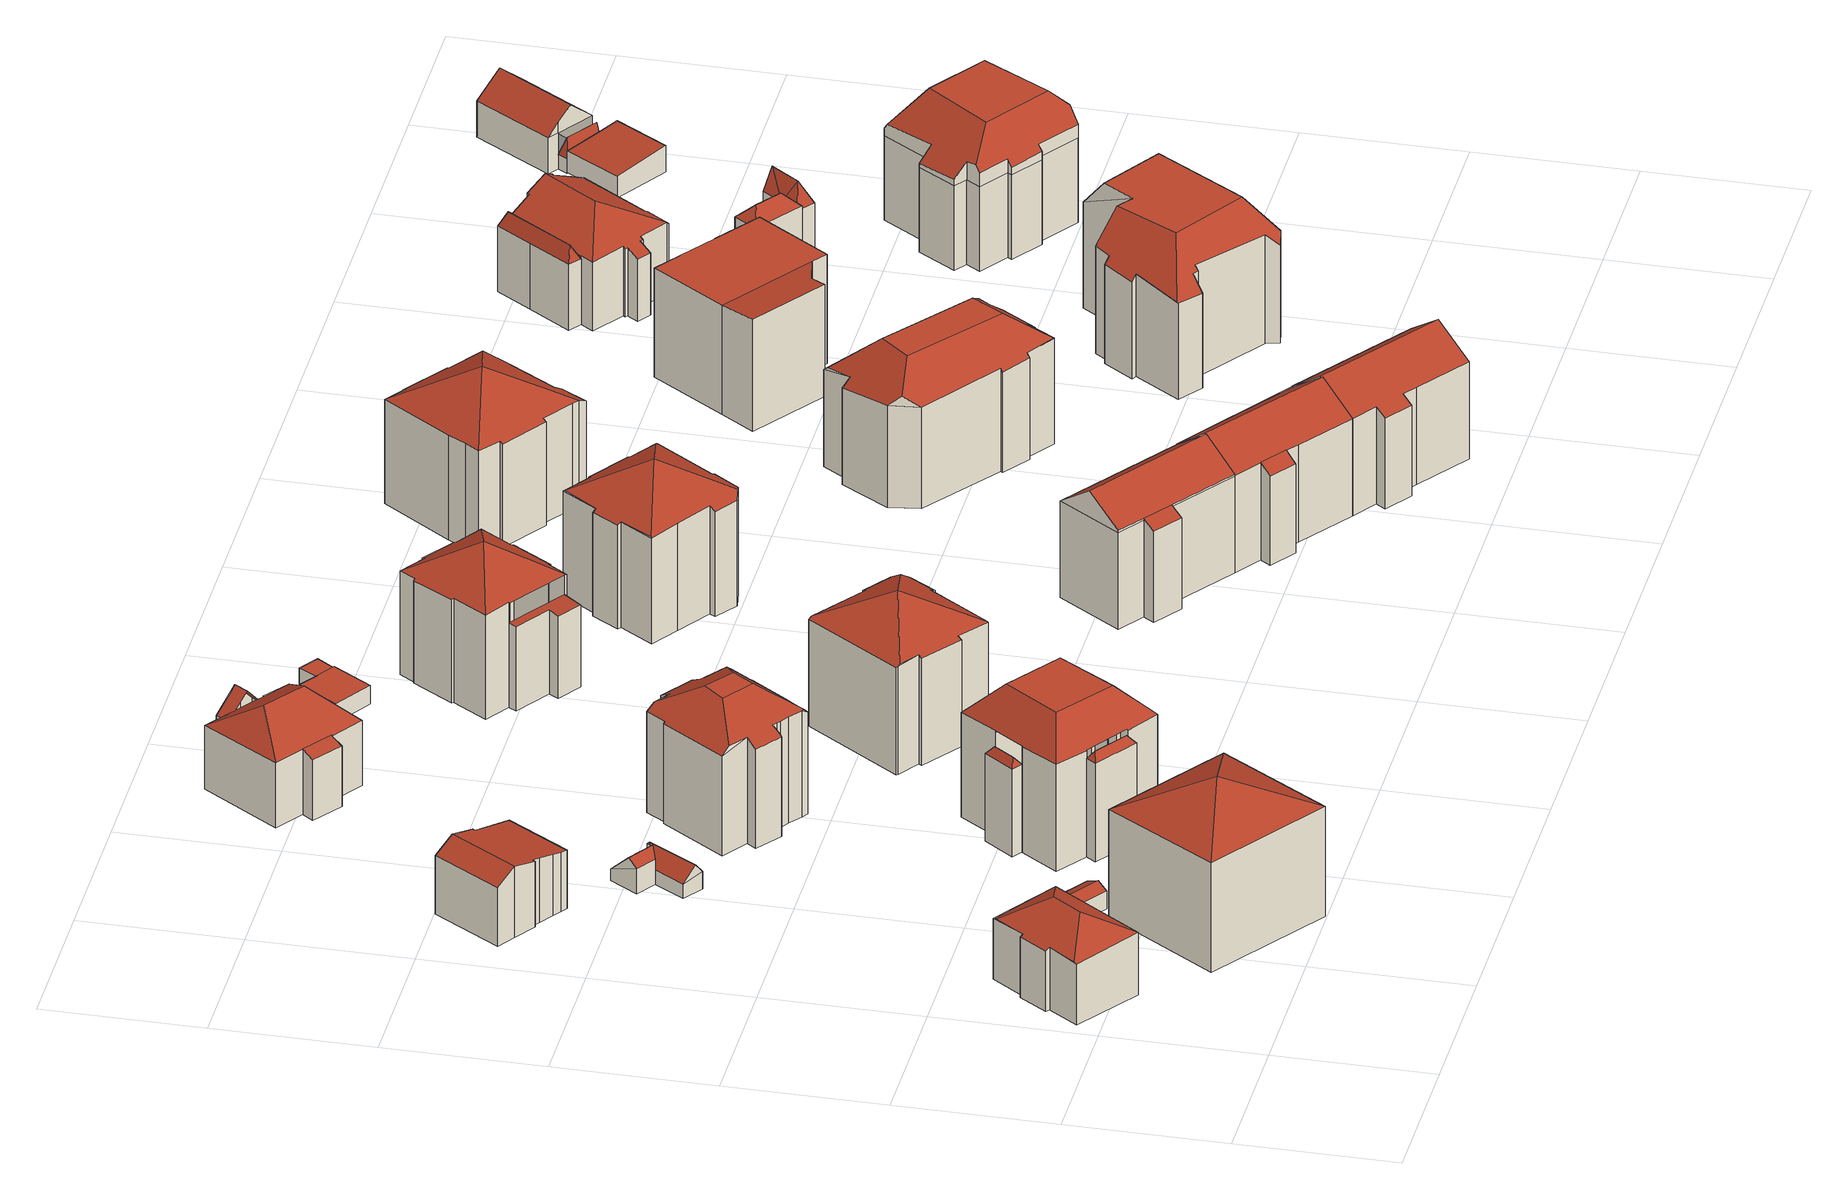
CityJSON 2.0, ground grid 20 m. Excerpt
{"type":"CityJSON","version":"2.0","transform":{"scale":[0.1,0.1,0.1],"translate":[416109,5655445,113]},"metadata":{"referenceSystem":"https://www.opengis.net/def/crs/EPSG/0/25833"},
"CityObjects":{
"building1":{"type":"Building","attributes":{"Dachtyp_tdc":"tdcFreeFormRoof","Gemeindeschluessel":14612000,"Dachneigung":29.54,"QualitaetDacherkennung":70,"Geometrietyp2DReferenz":"3000","measuredHeight":11.08,"function":"31001_9998","roofType":"5000"},"geometry":[{"type":"Solid","lod":"2","boundaries":[[[[0,1,2,3]],[[1,4,5,2]],[[4,6,7,5]],[[6,8,9,7]],[[8,10,11,9]],[[10,12,13,11]],[[12,14,15,13]],[[14,0,3,15]],[[0,16,17,1]],[[18,14,12,19]],[[0,14,18,16]],[[16,18,19,10,8,6,4,17]],[[12,10,19]],[[4,1,17]],[[3,2,5,7,9,11,13,15]]]],"semantics":{"surfaces":[{"type":"WallSurface"},{"type":"RoofSurface"},{"type":"GroundSurface"}],"values":[[0,0,0,0,0,0,0,0,1,1,1,1,0,0,2]]}}]},
"building2":{"type":"Building","attributes":{"Dachtyp_tdc":"tdcTentRoof","Gemeindeschluessel":14612000,"Dachneigung":26.84,"QualitaetDacherkennung":52,"Geometrietyp2DReferenz":"3000","measuredHeight":18.75,"function":"31001_9998","roofType":"3500"},"geometry":[{"type":"Solid","lod":"2","boundaries":[[[[20,21,22,23]],[[21,24,25,22]],[[24,26,27,25]],[[26,20,23,27]],[[21,20,28]],[[24,21,28]],[[26,24,28]],[[20,26,28]],[[23,22,25,27]]]],"semantics":{"surfaces":[{"type":"WallSurface"},{"type":"RoofSurface"},{"type":"GroundSurface"}],"values":[[0,0,0,0,1,1,1,1,2]]}}]},
"building3":{"type":"Building","attributes":{"Dachtyp_tdc":"tdcGableRoof","Gemeindeschluessel":14612000,"Dachneigung":25.37,"QualitaetDacherkennung":77,"Geometrietyp2DReferenz":"3000","measuredHeight":3.12,"function":"31001_9998","roofType":"3100"},"geometry":[{"type":"Solid","lod":"2","boundaries":[[[[29,30,31,32]],[[30,33,34,31]],[[33,35,36,34]],[[35,29,32,36]],[[33,30,37]],[[29,35,38]],[[30,29,38,37]],[[35,33,37,38]],[[32,31,34,36]]]],"semantics":{"surfaces":[{"type":"WallSurface"},{"type":"RoofSurface"},{"type":"GroundSurface"}],"values":[[0,0,0,0,0,0,1,1,2]]}}]},
"building4":{"type":"Building","attributes":{"Dachtyp_tdc":"tdcGableRoof","Gemeindeschluessel":14612000,"Dachneigung":10.87,"QualitaetDacherkennung":32,"Geometrietyp2DReferenz":"3000","measuredHeight":9.46,"function":"31001_9998","roofType":"3100"},"geometry":[{"type":"Solid","lod":"2","boundaries":[[[[39,40,41,42]],[[40,43,44,41]],[[43,45,46,44]],[[45,47,48,46]],[[47,49,50,48]],[[49,51,52,50]],[[51,53,54,52]],[[53,55,56,54]],[[55,57,58,56]],[[57,59,60,58]],[[59,61,62,60]],[[61,63,64,62]],[[63,39,42,64]],[[59,57,55,53]],[[53,51,49,47,45,43,40,39,63,61,59]],[[42,41,44,46,48,50,52,54,56,58,60,62,64]]]],"semantics":{"surfaces":[{"type":"WallSurface"},{"type":"RoofSurface"},{"type":"GroundSurface"}],"values":[[0,0,0,0,0,0,0,0,0,0,0,0,0,1,1,2]]}}]},
"building5":{"type":"Building","attributes":{"Gemeindeschluessel":14612000,"Geometrietyp2DReferenz":"3000","function":"31001_9998","roofType":"9999"},"children":["building5-1","building5-2"]},
"building5-1":{"type":"BuildingPart","attributes":{"Dachtyp_tdc":"tdcGableRoof","Dachneigung":42.5,"QualitaetDacherkennung":49,"Geometrietyp2DReferenz":"3000","measuredHeight":3.69,"roofType":"3100"},"parents":["building5"],"geometry":[{"type":"MultiSurface","lod":"2","boundaries":[[[65,66,67,68,69]],[[66,70,71,67]],[[70,72,73,71]],[[70,66,74]],[[66,65,75,74]],[[72,70,74,75,76,77]],[[68,67,71,73]]],"semantics":{"surfaces":[{"type":"WallSurface"},{"type":"RoofSurface"},{"type":"GroundSurface"}],"values":[0,0,0,0,1,1,2]}}]},
"building5-2":{"type":"BuildingPart","attributes":{"Dachtyp_tdc":"tdcGableRoof","Dachneigung":43.78,"QualitaetDacherkennung":76,"Geometrietyp2DReferenz":"3000","measuredHeight":4.3,"roofType":"3100"},"parents":["building5"],"geometry":[{"type":"MultiSurface","lod":"2","boundaries":[[[78,79,80,73,72]],[[79,81,82,80]],[[81,69,68,82]],[[81,79,83]],[[79,78,84,83]],[[69,81,83,84,76,85]],[[73,80,82,68]]],"semantics":{"surfaces":[{"type":"WallSurface"},{"type":"RoofSurface"},{"type":"GroundSurface"}],"values":[0,0,0,0,1,1,2]}}]},
"building6":{"type":"Building","attributes":{"Gemeindeschluessel":14612000,"Geometrietyp2DReferenz":"3000","function":"31001_9998","roofType":"9999"},"children":["building6-1","building6-2","building6-3","building6-4"]},
"building6-1":{"type":"BuildingPart","attributes":{"Dachtyp_tdc":"tdcFreeFormRoof","Dachneigung":51.47,"QualitaetDacherkennung":7,"Geometrietyp2DReferenz":"3000","measuredHeight":10.09,"roofType":"5000"},"parents":["building6"],"geometry":[{"type":"MultiSurface","lod":"2","boundaries":[[[86,87,88,89]],[[87,90,91,88]],[[90,92,93,91]],[[94,92,90]],[[95,94,90,87]],[[95,87,86]],[[94,95,86,92]],[[88,91,93,89]]],"semantics":{"surfaces":[{"type":"WallSurface"},{"type":"RoofSurface"},{"type":"GroundSurface"}],"values":[0,0,0,1,1,1,1,2]}}]},
"building6-2":{"type":"BuildingPart","attributes":{"Dachtyp_tdc":"tdcFreeFormRoof","Dachneigung":51.41,"QualitaetDacherkennung":4,"Geometrietyp2DReferenz":"3000","measuredHeight":14.27,"roofType":"5000"},"parents":["building6"],"geometry":[{"type":"MultiSurface","lod":"2","boundaries":[[[96,97,98,99]],[[100,97,96]],[[101,100,96,102]],[[101,102,103,104]],[[100,101,104,97]],[[105,106,99,98,107]],[[103,102,106,105]],[[102,96,99,106]]],"semantics":{"surfaces":[{"type":"WallSurface"},{"type":"RoofSurface"},{"type":"GroundSurface"}],"values":[0,1,1,1,1,2,0,0]}}]},
"building6-3":{"type":"BuildingPart","attributes":{"Dachtyp_tdc":"tdcFreeFormRoof","Dachneigung":50.01,"QualitaetDacherkennung":19,"Geometrietyp2DReferenz":"3000","measuredHeight":12.72,"roofType":"5000"},"parents":["building6"],"geometry":[{"type":"MultiSurface","lod":"2","boundaries":[[[108,109,110,111]],[[109,112,113,110]],[[112,114,115,113]],[[116,114,112]],[[117,116,112,109]],[[117,109,108]],[[116,117,108,114]],[[111,110,113,115]]],"semantics":{"surfaces":[{"type":"WallSurface"},{"type":"RoofSurface"},{"type":"GroundSurface"}],"values":[0,0,0,1,1,1,1,2]}}]},
"building6-4":{"type":"BuildingPart","attributes":{"Dachtyp_tdc":"tdcCutTentRoof","Dachneigung":0.178,"QualitaetDacherkennung":68,"Geometrietyp2DReferenz":"3000","measuredHeight":18.09,"roofType":"9999"},"parents":["building6"],"geometry":[{"type":"MultiSurface","lod":"2","boundaries":[[[118,115,114]],[[118,119,120,115]],[[119,121,89,120]],[[121,86,89]],[[122,123,124,93,92]],[[123,125,126,124]],[[125,127,128,126]],[[127,129,130,128]],[[129,131,132,130]],[[131,133,134,132]],[[133,135,136,134]],[[135,137,138,136]],[[137,139,140,138]],[[139,141,142,140]],[[141,143,144,142]],[[143,145,103,105,144]],[[146,147,148,98,97]],[[147,149,150,148]],[[149,151,108,111,150]],[[125,123,122,121,119,152,153]],[[143,141,139,137,135,133,131,129,127,125,153,154]],[[147,146,155,156,145,143,154,157]],[[119,118,151,149,147,157,152]],[[157,154,153,152]],[[115,120,89,93,124,126,128,130,132,134,136,138,140,142,144,105,107,98,148,150,111]]],"semantics":{"surfaces":[{"type":"WallSurface"},{"type":"RoofSurface"},{"type":"GroundSurface"}],"values":[0,0,0,0,0,0,0,0,0,0,0,0,0,0,0,0,0,0,0,1,1,1,1,1,2]}}]},
"building7":{"type":"Building","attributes":{"Dachtyp_tdc":"tdcFreeFormRoof","Gemeindeschluessel":14612000,"Dachneigung":36.81,"QualitaetDacherkennung":39,"Geometrietyp2DReferenz":"3000","measuredHeight":17,"function":"31001_9998","roofType":"5000"},"geometry":[{"type":"Solid","lod":"2","boundaries":[[[[158,159,160,161]],[[159,162,163,160]],[[162,164,165,163]],[[164,166,167,165]],[[166,168,169,167]],[[168,170,171,169]],[[170,172,173,171]],[[172,174,175,173]],[[174,176,177,175]],[[176,178,179,177]],[[178,180,181,179]],[[180,182,183,181]],[[182,184,185,183]],[[184,186,187,185]],[[186,188,189,187]],[[188,190,191,189]],[[190,192,193,191]],[[192,194,195,193]],[[194,196,197,195]],[[196,198,199,197]],[[198,200,201,199]],[[200,202,203,201]],[[202,204,205,203]],[[204,206,207,205]],[[206,208,209,207]],[[208,210,211,209]],[[210,212,213,211]],[[212,158,161,213]],[[214,215,182,180,178,176,174,172,170,168,216,217]],[[186,184,215,214,218,219,194,192,190,188]],[[210,208,206,204,202,200,198,196,219,218,220,221,158,212]],[[217,216,166,164,162,159,221,220]],[[218,214,217,220]],[[196,194,219]],[[159,158,221]],[[168,166,216]],[[184,182,215]],[[161,160,163,165,167,169,171,173,175,177,179,181,183,185,187,189,191,193,195,197,199,201,203,205,207,209,211,213]]]],"semantics":{"surfaces":[{"type":"WallSurface"},{"type":"RoofSurface"},{"type":"GroundSurface"}],"values":[[0,0,0,0,0,0,0,0,0,0,0,0,0,0,0,0,0,0,0,0,0,0,0,0,0,0,0,0,1,1,1,1,1,0,0,0,0,2]]}}]},
"building8":{"type":"Building","attributes":{"Gemeindeschluessel":14612000,"Geometrietyp2DReferenz":"3000","function":"31001_9998","roofType":"9999"},"children":["building8-1","building8-2","building8-3"]},
"building8-1":{"type":"BuildingPart","attributes":{"Dachtyp_tdc":"tdcPolyFlatRoof","Dachneigung":20.63,"QualitaetDacherkennung":26,"Geometrietyp2DReferenz":"3000","measuredHeight":8.74,"roofType":"2100"},"parents":["building8"],"geometry":[{"type":"MultiSurface","lod":"2","boundaries":[[[222,223,224,223]],[[223,225,226,224]],[[225,227,228,226]],[[227,229,230,228]],[[229,231,230]],[[229,227,225,223,222]],[[224,226,228,230]]],"semantics":{"surfaces":[{"type":"WallSurface"},{"type":"RoofSurface"},{"type":"GroundSurface"}],"values":[0,0,0,0,0,1,2]}}]},
"building8-2":{"type":"BuildingPart","attributes":{"Dachtyp_tdc":"tdcGableRoof","Dachneigung":43.03,"QualitaetDacherkennung":21,"Geometrietyp2DReferenz":"3000","measuredHeight":10.33,"roofType":"3100"},"parents":["building8"],"geometry":[{"type":"MultiSurface","lod":"2","boundaries":[[[232,233,234,235]],[[236,237,238,239]],[[237,240,241,238]],[[240,242,243,241]],[[242,244,245,243]],[[244,246,247,245]],[[246,232,235,247]],[[242,240,237,236,248,249]],[[249,250,233,232,246,244,242]],[[235,234,251,239,238,241,243,245,247]]],"semantics":{"surfaces":[{"type":"WallSurface"},{"type":"RoofSurface"},{"type":"GroundSurface"}],"values":[0,0,0,0,0,0,0,1,1,2]}}]},
"building8-3":{"type":"BuildingPart","attributes":{"Dachtyp_tdc":"tdcHipRoof","Dachneigung":32.53,"QualitaetDacherkennung":68,"Geometrietyp2DReferenz":"3000","measuredHeight":12.29,"roofType":"3200"},"parents":["building8"],"geometry":[{"type":"MultiSurface","lod":"2","boundaries":[[[231,252,253,230]],[[252,254,255,253]],[[254,256,239,255]],[[256,236,239]],[[257,258,235,234,233]],[[258,259,260,235]],[[259,261,262,260]],[[261,263,224,262]],[[263,223,224]],[[261,259,264]],[[254,252,265]],[[259,258,257,250,266,248,256,254,265,264]],[[252,231,223,263,261,264,265]],[[230,253,255,239,251,234,235,260,262,224]]],"semantics":{"surfaces":[{"type":"WallSurface"},{"type":"RoofSurface"},{"type":"GroundSurface"}],"values":[0,0,0,0,0,0,0,0,0,1,1,1,1,2]}}]},
"building9":{"type":"Building","attributes":{"Dachtyp_tdc":"tdcFreeFormRoof","Gemeindeschluessel":14612000,"Dachneigung":30.78,"QualitaetDacherkennung":54,"Geometrietyp2DReferenz":"3000","measuredHeight":18.53,"function":"31001_9998","roofType":"5000"},"geometry":[{"type":"Solid","lod":"2","boundaries":[[[[267,268,269,270]],[[268,271,272,269]],[[271,273,274,272]],[[273,275,276,274]],[[275,277,278,276]],[[277,279,280,278]],[[279,281,282,280]],[[281,283,284,282]],[[283,285,286,284]],[[285,287,288,286]],[[287,289,290,288]],[[289,291,292,290]],[[291,293,294,292]],[[293,267,270,294]],[[295,296,273,271,268,297]],[[298,279,277,275,296,295]],[[291,289,287,299,295,297,267,293]],[[283,281,298,295,299,285]],[[281,279,298]],[[268,267,297]],[[287,285,299]],[[275,273,296]],[[270,269,272,274,276,278,280,282,284,286,288,290,292,294]]]],"semantics":{"surfaces":[{"type":"WallSurface"},{"type":"RoofSurface"},{"type":"GroundSurface"}],"values":[[0,0,0,0,0,0,0,0,0,0,0,0,0,0,1,1,1,1,0,0,0,0,2]]}}]},
"building10":{"type":"Building","attributes":{"Gemeindeschluessel":14612000,"Geometrietyp2DReferenz":"3000","function":"31001_9998","roofType":"9999"},"children":["building10-1","building10-2"]},
"building10-1":{"type":"BuildingPart","attributes":{"Dachtyp_tdc":"tdcPolyFlatRoof","Dachneigung":0,"QualitaetDacherkennung":50,"Geometrietyp2DReferenz":"3000","measuredHeight":2.23,"roofType":"1000"},"parents":["building10"],"geometry":[{"type":"MultiSurface","lod":"2","boundaries":[[[300,301,302,303]],[[304,305,306,307]],[[305,300,303,306]],[[305,304,301,300]],[[303,302,307,306]]],"semantics":{"surfaces":[{"type":"WallSurface"},{"type":"RoofSurface"},{"type":"GroundSurface"}],"values":[0,0,0,1,2]}}]},
"building10-2":{"type":"BuildingPart","attributes":{"Dachtyp_tdc":"tdcPolyFlatRoof","Dachneigung":0,"QualitaetDacherkennung":62,"Geometrietyp2DReferenz":"3000","measuredHeight":2.44,"roofType":"1000"},"parents":["building10"],"geometry":[{"type":"MultiSurface","lod":"2","boundaries":[[[308,309,310,302,301]],[[309,311,312,310]],[[311,313,314,312]],[[313,315,304,307,314]],[[315,313,311,309,308]],[[302,310,312,314,307]]],"semantics":{"surfaces":[{"type":"WallSurface"},{"type":"RoofSurface"},{"type":"GroundSurface"}],"values":[0,0,0,0,1,2]}}]},
"building11":{"type":"Building","attributes":{"Gemeindeschluessel":14612000,"Geometrietyp2DReferenz":"3000","function":"31001_9998","roofType":"9999"},"children":["building11-1","building11-2"]},
"building11-1":{"type":"BuildingPart","attributes":{"Dachtyp_tdc":"tdcPolyFlatRoof","Dachneigung":8.47,"QualitaetDacherkennung":16,"Geometrietyp2DReferenz":"3000","measuredHeight":11.3,"roofType":"2100"},"parents":["building11"],"geometry":[{"type":"MultiSurface","lod":"2","boundaries":[[[316,317,318,319]],[[320,321,322,323]],[[321,324,325,322]],[[324,326,327,325]],[[326,316,319,327]],[[326,324,321,320,317,316]],[[319,318,323,322,325,327]]],"semantics":{"surfaces":[{"type":"WallSurface"},{"type":"RoofSurface"},{"type":"GroundSurface"}],"values":[0,0,0,0,0,1,2]}}]},
"building11-2":{"type":"BuildingPart","attributes":{"Dachtyp_tdc":"tdcTentRoof","Dachneigung":32.06,"QualitaetDacherkennung":55,"Geometrietyp2DReferenz":"3000","measuredHeight":17.99,"roofType":"3500"},"parents":["building11"],"geometry":[{"type":"MultiSurface","lod":"2","boundaries":[[[328,329,330,331]],[[329,332,333,330]],[[332,334,335,333]],[[334,336,337,335]],[[336,338,339,337]],[[338,340,341,339]],[[340,342,343,341]],[[342,344,345,343]],[[344,346,347,345]],[[346,348,349,347]],[[348,350,351,349]],[[350,352,353,351]],[[352,354,323,353]],[[354,320,323]],[[355,356,318,317]],[[356,357,358,318]],[[357,359,360,358]],[[359,361,362,360]],[[361,328,331,362]],[[342,340,338,336,334,332,363]],[[352,350,348,346,344,342,363]],[[357,356,355,354,352,363]],[[332,329,328,361,359,357,363]],[[331,330,333,335,337,339,341,343,345,347,349,351,353,323,318,358,360,362]]],"semantics":{"surfaces":[{"type":"WallSurface"},{"type":"RoofSurface"},{"type":"GroundSurface"}],"values":[0,0,0,0,0,0,0,0,0,0,0,0,0,0,0,0,0,0,0,1,1,1,1,2]}}]},
"building12":{"type":"Building","attributes":{"Gemeindeschluessel":14612000,"Geometrietyp2DReferenz":"3000","function":"31001_9998","roofType":"9999"},"children":["building12-1","building12-2"]},
"building12-1":{"type":"BuildingPart","attributes":{"Dachtyp_tdc":"tdcPolyFlatRoof","Dachneigung":30.07,"QualitaetDacherkennung":33,"Geometrietyp2DReferenz":"3000","measuredHeight":13.19,"roofType":"2100"},"parents":["building12"],"geometry":[{"type":"MultiSurface","lod":"2","boundaries":[[[364,365,366,367,368]],[[364,369,370,365]],[[369,371,372,373,370]],[[371,369,364,368]],[[366,365,370,373]]],"semantics":{"surfaces":[{"type":"WallSurface"},{"type":"RoofSurface"},{"type":"GroundSurface"}],"values":[0,0,0,1,2]}}]},
"building12-2":{"type":"BuildingPart","attributes":{"Dachtyp_tdc":"tdcGableRoof","Dachneigung":35.11,"QualitaetDacherkennung":77,"Geometrietyp2DReferenz":"3000","measuredHeight":16.45,"roofType":"3100"},"parents":["building12"],"geometry":[{"type":"MultiSurface","lod":"2","boundaries":[[[374,375,376,377]],[[375,367,366,376]],[[372,378,379,373]],[[378,380,381,379]],[[380,374,377,381]],[[380,382,383,374]],[[371,368,384,383,382,385]],[[372,371,385,378]],[[378,385,382,380]],[[375,384,368,367]],[[374,383,384,375]],[[377,376,366,373,379,381]]],"semantics":{"surfaces":[{"type":"WallSurface"},{"type":"RoofSurface"},{"type":"GroundSurface"}],"values":[0,0,0,0,0,1,1,0,0,0,0,2]}}]},
"building13":{"type":"Building","attributes":{"Gemeindeschluessel":14612000,"Dachtyp_tdc":"tdcFreeFormRoof","Dachneigung":30.09,"QualitaetDacherkennung":56,"Geometrietyp2DReferenz":"3000","measuredHeight":18.5,"function":"31001_9998","roofType":"5000"},"geometry":[{"type":"Solid","lod":"2","boundaries":[[[[386,387,388,389,390,391,392,393]],[[394,395,396]],[[392,397,393]],[[398,399,400]],[[401,388,387]],[[402,403,404,405,406,407,408,409,410,411,412,413,414,415,416,417,418,419]],[[420,421,403,402]],[[421,395,404,403]],[[395,394,405,404]],[[394,422,406,405]],[[422,423,407,406]],[[423,397,408,407]],[[397,392,409,408]],[[392,391,410,409]],[[391,390,411,410]],[[390,389,412,411]],[[389,388,413,412]],[[388,401,414,413]],[[401,424,415,414]],[[424,425,416,415]],[[425,399,417,416]],[[399,398,418,417]],[[398,426,419,418]],[[426,420,402,419]],[[424,401,387,386,400,399,425]],[[386,396,395,421,420,426,398,400]],[[386,393,397,423,422,394,396]]]],"semantics":{"surfaces":[{"type":"RoofSurface"},{"type":"WallSurface"},{"type":"GroundSurface"}],"values":[[0,1,1,1,1,2,1,1,1,1,1,1,1,1,1,1,1,1,1,1,1,1,1,1,0,0,0]]}}]},
"building14":{"type":"Building","attributes":{"Dachtyp_tdc":"tdcFreeFormRoof","Gemeindeschluessel":14612000,"Dachneigung":17.94,"QualitaetDacherkennung":16,"Geometrietyp2DReferenz":"3000","measuredHeight":2.67,"function":"31001_9998","roofType":"5000"},"geometry":[{"type":"Solid","lod":"2","boundaries":[[[[427,428,429,430]],[[428,431,432,429]],[[431,433,434,432]],[[433,427,430,434]],[[435,433,431]],[[436,435,431,428]],[[436,428,427]],[[435,436,427,433]],[[430,429,432,434]]]],"semantics":{"surfaces":[{"type":"WallSurface"},{"type":"RoofSurface"},{"type":"GroundSurface"}],"values":[[0,0,0,0,1,1,1,1,2]]}}]},
"building15":{"type":"Building","attributes":{"Dachtyp_tdc":"tdcPolyFlatRoof","Gemeindeschluessel":14612000,"Dachneigung":5.69,"QualitaetDacherkennung":71,"Geometrietyp2DReferenz":"3000","measuredHeight":2.72,"function":"31001_9998","roofType":"2100"},"geometry":[{"type":"Solid","lod":"2","boundaries":[[[[437,438,430,439]],[[438,440,434,430]],[[440,441,442,434]],[[441,437,439,442]],[[441,440,438,437]],[[439,430,434,442]]]],"semantics":{"surfaces":[{"type":"WallSurface"},{"type":"RoofSurface"},{"type":"GroundSurface"}],"values":[[0,0,0,0,1,2]]}}]},
"building16":{"type":"Building","attributes":{"Gemeindeschluessel":14612000,"Geometrietyp2DReferenz":"3000","function":"31001_9998","roofType":"9999"},"children":["building16-1","building16-2"]},
"building16-1":{"type":"BuildingPart","attributes":{"Dachtyp_tdc":"tdcGableRoof","Dachneigung":35.51,"QualitaetDacherkennung":76,"Geometrietyp2DReferenz":"3000","measuredHeight":16.47,"roofType":"3100"},"parents":["building16"],"geometry":[{"type":"MultiSurface","lod":"2","boundaries":[[[443,444,445,446]],[[444,447,448,445]],[[447,449,450,448]],[[451,452,376,453]],[[452,454,377,376]],[[454,443,446,377]],[[455,454,456,457]],[[452,451,449,447,444,457,456]],[[454,455,443]],[[452,456,454]],[[443,455,457,444]],[[446,445,448,450,453,376,377]]],"semantics":{"surfaces":[{"type":"WallSurface"},{"type":"RoofSurface"},{"type":"GroundSurface"}],"values":[0,0,0,0,0,0,1,1,0,0,0,2]}}]},
"building16-2":{"type":"BuildingPart","attributes":{"Dachtyp_tdc":"tdcPolyFlatRoof","Dachneigung":38.03,"QualitaetDacherkennung":28,"Geometrietyp2DReferenz":"3000","measuredHeight":13.1,"roofType":"2100"},"parents":["building16"],"geometry":[{"type":"MultiSurface","lod":"2","boundaries":[[[458,459,460,450,449]],[[459,461,462,460]],[[461,463,464,462]],[[463,465,451,453,464]],[[465,463,461,459,458]],[[450,460,462,464,453]]],"semantics":{"surfaces":[{"type":"WallSurface"},{"type":"RoofSurface"},{"type":"GroundSurface"}],"values":[0,0,0,0,1,2]}}]},
"building17":{"type":"Building","attributes":{"Dachtyp_tdc":"tdcFreeFormRoof","Gemeindeschluessel":14612000,"Dachneigung":33.33,"QualitaetDacherkennung":76,"Geometrietyp2DReferenz":"3000","measuredHeight":16.39,"function":"31001_9998","roofType":"5000"},"geometry":[{"type":"Solid","lod":"2","boundaries":[[[[444,466,446,445]],[[466,467,468,446]],[[467,469,470,468]],[[469,471,472,470]],[[471,473,474,472]],[[473,475,476,474]],[[475,477,478,476]],[[477,479,480,478]],[[479,444,445,480]],[[479,477,475,473,471,469,481,482,444]],[[481,467,466,482]],[[469,467,481]],[[466,444,482]],[[445,446,468,470,472,474,476,478,480]]]],"semantics":{"surfaces":[{"type":"WallSurface"},{"type":"RoofSurface"},{"type":"GroundSurface"}],"values":[[0,0,0,0,0,0,0,0,0,1,1,0,0,2]]}}]},
"building18":{"type":"Building","attributes":{"Gemeindeschluessel":14612000,"Geometrietyp2DReferenz":"3000","function":"31001_9998","roofType":"9999"},"children":["building18-1","building18-2"]},
"building18-1":{"type":"BuildingPart","attributes":{"Dachtyp_tdc":"tdcFreeFormRoof","Dachneigung":43.55,"QualitaetDacherkennung":12,"Geometrietyp2DReferenz":"3000","measuredHeight":9.41,"roofType":"5000"},"parents":["building18"],"geometry":[{"type":"MultiSurface","lod":"2","boundaries":[[[483,484,485,486]],[[484,487,488,485]],[[487,489,490,488]],[[491,489,487]],[[492,491,487,484]],[[492,484,483]],[[491,492,483,489]],[[486,485,488,490]]],"semantics":{"surfaces":[{"type":"WallSurface"},{"type":"RoofSurface"},{"type":"GroundSurface"}],"values":[0,0,0,1,1,1,1,2]}}]},
"building18-2":{"type":"BuildingPart","attributes":{"Dachtyp_tdc":"tdcTentRoof","Dachneigung":29.96,"QualitaetDacherkennung":51,"Geometrietyp2DReferenz":"3000","measuredHeight":18.56,"roofType":"3500"},"parents":["building18"],"geometry":[{"type":"MultiSurface","lod":"2","boundaries":[[[493,494,495,496]],[[494,497,498,495]],[[497,499,500,498]],[[499,501,502,500]],[[501,503,504,502]],[[503,505,506,504]],[[505,507,508,506]],[[507,509,510,508]],[[509,511,512,510]],[[511,513,514,512]],[[513,515,516,514]],[[515,517,518,516]],[[517,519,520,518]],[[519,521,522,520]],[[521,523,524,522]],[[523,525,526,524]],[[525,527,483,486,526]],[[528,529,530,490,489]],[[529,493,496,530]],[[509,507,505,503,501,499,497,531]],[[515,513,511,509,531]],[[527,525,523,521,519,517,515,531]],[[497,494,493,529,528,527,531]],[[496,495,498,500,502,504,506,508,510,512,514,516,518,520,522,524,526,486,490,530]]],"semantics":{"surfaces":[{"type":"WallSurface"},{"type":"RoofSurface"},{"type":"GroundSurface"}],"values":[0,0,0,0,0,0,0,0,0,0,0,0,0,0,0,0,0,0,0,1,1,1,1,2]}}]},
"building19":{"type":"Building","attributes":{"Dachtyp_tdc":"tdcFreeFormRoof","Gemeindeschluessel":14612000,"Dachneigung":43.63,"QualitaetDacherkennung":51,"Geometrietyp2DReferenz":"3000","measuredHeight":17.58,"function":"31001_9998","roofType":"5000"},"geometry":[{"type":"Solid","lod":"2","boundaries":[[[[532,533,534,535]],[[533,536,537,534]],[[536,538,539,537]],[[538,540,541,539]],[[540,542,543,541]],[[542,544,545,543]],[[544,546,547,545]],[[546,548,549,547]],[[548,550,551,549]],[[550,552,553,551]],[[552,554,555,553]],[[554,556,557,555]],[[556,558,559,557]],[[558,560,561,559]],[[560,562,563,561]],[[562,564,565,563]],[[564,566,567,565]],[[566,568,569,567]],[[568,532,535,569]],[[562,560,570,571,572,573,568,566,564]],[[574,575,536,533,532,573,572]],[[576,548,546,544,542,540,538,575,574,577]],[[550,576,577,571,570,558,556,554,552]],[[571,577,574,572]],[[560,558,570]],[[532,568,573]],[[538,536,575]],[[550,548,576]],[[535,534,537,539,541,543,545,547,549,551,553,555,557,559,561,563,565,567,569]]]],"semantics":{"surfaces":[{"type":"WallSurface"},{"type":"RoofSurface"},{"type":"GroundSurface"}],"values":[[0,0,0,0,0,0,0,0,0,0,0,0,0,0,0,0,0,0,0,1,1,1,1,1,0,0,0,0,2]]}}]},
"building20":{"type":"Building","attributes":{"Gemeindeschluessel":14612000,"Geometrietyp2DReferenz":"3000","function":"31001_9998","roofType":"9999"},"children":["building20-1","building20-2","building20-3"]},
"building20-1":{"type":"BuildingPart","attributes":{"Dachtyp_tdc":"tdcPolyFlatRoof","Dachneigung":4.28,"QualitaetDacherkennung":39,"Geometrietyp2DReferenz":"3000","measuredHeight":14.95,"roofType":"2100"},"parents":["building20"],"geometry":[{"type":"MultiSurface","lod":"2","boundaries":[[[578,579,580,581]],[[582,583,584,585]],[[583,586,587,584]],[[586,578,581,587]],[[586,583,582,579,578]],[[581,580,585,584,587]]],"semantics":{"surfaces":[{"type":"WallSurface"},{"type":"RoofSurface"},{"type":"GroundSurface"}],"values":[0,0,0,0,1,2]}}]},
"building20-2":{"type":"BuildingPart","attributes":{"Dachtyp_tdc":"tdcFreeFormRoof","Dachneigung":68.42,"QualitaetDacherkennung":25,"Geometrietyp2DReferenz":"3000","measuredHeight":13.63,"roofType":"5000"},"parents":["building20"],"geometry":[{"type":"MultiSurface","lod":"2","boundaries":[[[588,589,590,591]],[[589,592,593,590]],[[592,594,595,593]],[[594,596,597,595]],[[598,599,592,589]],[[598,589,588]],[[599,598,588,596,594]],[[592,599,594]],[[590,593,595,597,591]]],"semantics":{"surfaces":[{"type":"WallSurface"},{"type":"RoofSurface"},{"type":"GroundSurface"}],"values":[0,0,0,0,1,1,1,0,2]}}]},
"building20-3":{"type":"BuildingPart","attributes":{"Dachtyp_tdc":"tdcPolyFlatRoof","Dachneigung":0,"QualitaetDacherkennung":47,"Geometrietyp2DReferenz":"3000","measuredHeight":14.57,"roofType":"1000"},"parents":["building20"],"geometry":[{"type":"MultiSurface","lod":"2","boundaries":[[[600,601,595,597,596]],[[601,602,603,595]],[[602,604,605,603]],[[604,582,585,605]],[[606,607,580,579]],[[606,608,591,607]],[[608,588,591]],[[606,579,582,604,602,601,600,608]],[[597,595,603,605,585,580,607,591]]],"semantics":{"surfaces":[{"type":"WallSurface"},{"type":"RoofSurface"},{"type":"GroundSurface"}],"values":[0,0,0,0,0,0,0,1,2]}}]},
"building21":{"type":"Building","attributes":{"Dachtyp_tdc":"tdcFreeFormRoof","Gemeindeschluessel":14612000,"Dachneigung":0.198,"QualitaetDacherkennung":45,"Geometrietyp2DReferenz":"3000","measuredHeight":18.26,"function":"31001_9998","roofType":"5000"},"geometry":[{"type":"Solid","lod":"2","boundaries":[[[[609,610,611,612]],[[610,613,614,611]],[[613,615,616,614]],[[615,617,618,616]],[[617,619,620,618]],[[619,621,622,620]],[[621,623,624,622]],[[623,625,626,624]],[[625,627,628,626]],[[627,629,630,628]],[[629,631,632,630]],[[631,633,634,632]],[[633,635,636,634]],[[635,637,638,636]],[[637,639,640,638]],[[639,641,642,640]],[[641,643,644,642]],[[643,645,646,644]],[[645,647,648,646]],[[647,649,650,648]],[[649,651,652,650]],[[651,653,654,652]],[[653,609,612,654]],[[655,656,631,629,627,625,623,657]],[[633,656,655,658,659,641,639,637,635]],[[643,659,658,660,661,609,653,651,649,647,645]],[[662,619,617,615,613,610,661,660]],[[658,655,657,621,662,660]],[[621,619,662]],[[623,621,657]],[[643,641,659]],[[610,609,661]],[[633,631,656]],[[612,611,614,616,618,620,622,624,626,628,630,632,634,636,638,640,642,644,646,648,650,652,654]]]],"semantics":{"surfaces":[{"type":"WallSurface"},{"type":"RoofSurface"},{"type":"GroundSurface"}],"values":[[0,0,0,0,0,0,0,0,0,0,0,0,0,0,0,0,0,0,0,0,0,0,0,1,1,1,1,1,0,0,0,0,0,2]]}}]},
"building22":{"type":"Building","attributes":{"Gemeindeschluessel":14612000,"Geometrietyp2DReferenz":"3000","function":"31001_9998","roofType":"9999"},"children":["building22-1","building22-2"]},
"building22-1":{"type":"BuildingPart","attributes":{"Dachtyp_tdc":"tdcFreeFormRoof","Dachneigung":64.14,"QualitaetDacherkennung":28,"Geometrietyp2DReferenz":"3000","measuredHeight":10.77,"roofType":"5000"},"parents":["building22"],"geometry":[{"type":"MultiSurface","lod":"2","boundaries":[[[663,664,665,666]],[[664,667,668,665]],[[669,670,671,672]],[[670,663,666,671]],[[669,667,673,674]],[[667,664,673]],[[674,673,664,663,670]],[[674,670,669]],[[666,665,668,672,671]]],"semantics":{"surfaces":[{"type":"WallSurface"},{"type":"RoofSurface"},{"type":"GroundSurface"}],"values":[0,0,0,0,1,1,1,1,2]}}]},
"building22-2":{"type":"BuildingPart","attributes":{"Dachtyp_tdc":"tdcHipAndGableRoof","Dachneigung":27.63,"QualitaetDacherkennung":54,"Geometrietyp2DReferenz":"3000","measuredHeight":12.38,"roofType":"5000"},"parents":["building22"],"geometry":[{"type":"MultiSurface","lod":"2","boundaries":[[[675,676,677,678]],[[676,679,680,677]],[[679,681,682,680]],[[681,683,684,682]],[[683,685,686,684]],[[685,687,688,686]],[[687,689,690,688]],[[689,691,692,690]],[[691,693,694,692]],[[693,695,696,694]],[[695,697,698,696]],[[697,699,700,698]],[[699,701,702,700]],[[701,703,704,702]],[[703,705,706,704]],[[705,707,708,706]],[[707,709,710,708]],[[709,711,712,710]],[[711,713,669,672,712]],[[714,675,678,668,667]],[[711,709,707,705,703,701,699,697,695,693,715]],[[693,691,689,687,685,683,681,679,715]],[[679,676,675,714,713,711,715]],[[678,677,680,682,684,686,688,690,692,694,696,698,700,702,704,706,708,710,712,672,668]]],"semantics":{"surfaces":[{"type":"WallSurface"},{"type":"RoofSurface"},{"type":"GroundSurface"}],"values":[0,0,0,0,0,0,0,0,0,0,0,0,0,0,0,0,0,0,0,0,1,1,1,2]}}]},
"building23":{"type":"Building","attributes":{"Dachtyp_tdc":"tdcFreeFormRoof","Gemeindeschluessel":14612000,"Dachneigung":43.76,"QualitaetDacherkennung":6,"Geometrietyp2DReferenz":"3000","measuredHeight":9.95,"function":"31001_9998","roofType":"5000"},"geometry":[{"type":"Solid","lod":"2","boundaries":[[[[716,717,718,719]],[[717,720,721,718]],[[720,722,723,721]],[[722,724,725,723]],[[724,716,719,725]],[[722,720,717,726]],[[727,726,717,716]],[[727,716,724]],[[726,727,724,722]],[[719,718,721,723,725]]]],"semantics":{"surfaces":[{"type":"WallSurface"},{"type":"RoofSurface"},{"type":"GroundSurface"}],"values":[[0,0,0,0,0,1,1,1,1,2]]}}]},
"building24":{"type":"Building","attributes":{"Dachtyp_tdc":"tdcFreeFormRoof","Gemeindeschluessel":14612000,"Dachneigung":65.51,"QualitaetDacherkennung":17,"Geometrietyp2DReferenz":"3000","measuredHeight":10.15,"function":"31001_9998","roofType":"5000"},"geometry":[{"type":"Solid","lod":"2","boundaries":[[[[728,729,730,718]],[[729,731,732,730]],[[731,733,734,732]],[[733,735,721,734]],[[735,728,718,721]],[[733,731,736,737]],[[736,729,728]],[[736,728,737]],[[737,728,735]],[[737,735,733]],[[729,736,731]],[[718,730,732,734,721]]]],"semantics":{"surfaces":[{"type":"WallSurface"},{"type":"RoofSurface"},{"type":"GroundSurface"}],"values":[[0,0,0,0,0,1,1,1,1,1,0,2]]}}]},
"building25":{"type":"Building","attributes":{"Dachtyp_tdc":"tdcFreeFormRoof","Gemeindeschluessel":14612000,"Dachneigung":0.375,"QualitaetDacherkennung":47,"Geometrietyp2DReferenz":"3000","measuredHeight":17.11,"function":"31001_9998","roofType":"5000"},"geometry":[{"type":"Solid","lod":"2","boundaries":[[[[738,739,740,741]],[[739,742,743,740]],[[742,744,745,743]],[[744,746,747,745]],[[746,748,749,747]],[[748,750,751,749]],[[750,752,753,751]],[[752,754,755,753]],[[754,756,757,755]],[[756,758,759,757]],[[758,760,761,759]],[[760,762,763,761]],[[762,764,765,763]],[[764,766,767,765]],[[766,768,769,767]],[[768,770,771,769]],[[770,772,773,771]],[[772,774,775,773]],[[776,777,778,739,738,779,780,781,782,783,784]],[[785,786,787,776,784,788,789,790,791,792]],[[793,794,795,796,797,798,799,800,789,788]],[[793,783,782,801,802,803,804,794]],[[788,784,783,793]],[[770,804,803,772]],[[768,795,794,804,770]],[[772,803,802,774]],[[774,802,801,805]],[[805,801,782,781,806]],[[758,800,799,760]],[[756,790,789,800,758]],[[760,799,798,762]],[[762,798,797,764]],[[764,797,796,766]],[[766,796,795,768]],[[752,792,791,754]],[[750,785,792,752]],[[754,791,790,756]],[[746,787,786,748]],[[744,777,776,787,746]],[[806,781,780,807]],[[807,780,779]],[[739,778,742]],[[742,778,777,744]],[[748,786,785,750]],[[774,805,808,775]],[[805,806,809,808]],[[806,807,810,809]],[[807,779,811,810]],[[779,738,741,811]],[[775,808,809,810,811,741,740,743,745,747,749,751,753,755,757,759,761,763,765,767,769,771,773]]]],"semantics":{"surfaces":[{"type":"WallSurface"},{"type":"RoofSurface"},{"type":"GroundSurface"}],"values":[[0,0,0,0,0,0,0,0,0,0,0,0,0,0,0,0,0,0,1,1,1,1,1,0,0,0,0,0,0,0,0,0,0,0,0,0,0,0,0,0,0,0,0,0,0,0,0,0,0,2]]}}]},
"building26":{"type":"Building","attributes":{"Dachtyp_tdc":"tdcPolyFlatRoof","Gemeindeschluessel":14612000,"Dachneigung":4.49,"QualitaetDacherkennung":75,"Geometrietyp2DReferenz":"3000","measuredHeight":3.55,"function":"31001_9998","roofType":"2100"},"geometry":[{"type":"Solid","lod":"2","boundaries":[[[[812,813,814,815]],[[813,816,817,814]],[[816,818,819,817]],[[818,820,821,819]],[[820,812,815,821]],[[820,818,816,813,812]],[[815,814,817,819,821]]]],"semantics":{"surfaces":[{"type":"WallSurface"},{"type":"RoofSurface"},{"type":"GroundSurface"}],"values":[[0,0,0,0,0,1,2]]}}]},
"building27":{"type":"Building","attributes":{"Gemeindeschluessel":14612000,"Geometrietyp2DReferenz":"3000","function":"31001_9998","roofType":"9999"},"children":["building27-1","building27-2"]},
"building27-1":{"type":"BuildingPart","attributes":{"Dachtyp_tdc":"tdcFreeFormRoof","Dachneigung":39.32,"QualitaetDacherkennung":70,"Geometrietyp2DReferenz":"3000","measuredHeight":7.76,"roofType":"5000"},"parents":["building27"],"geometry":[{"type":"MultiSurface","lod":"2","boundaries":[[[822,823,824,825]],[[823,826,827,828,824]],[[829,830,831]],[[829,832,833,830]],[[832,822,825,833]],[[834,826,823,835]],[[835,822,832,836,834]],[[826,834,836,829]],[[829,836,832]],[[822,835,823]],[[825,824,828,830,833]]],"semantics":{"surfaces":[{"type":"WallSurface"},{"type":"RoofSurface"},{"type":"GroundSurface"}],"values":[0,0,0,0,0,1,1,0,0,0,2]}}]},
"building27-2":{"type":"BuildingPart","attributes":{"Dachtyp_tdc":"tdcFreeFormRoof","Dachneigung":72.38,"QualitaetDacherkennung":21,"Geometrietyp2DReferenz":"3000","measuredHeight":4.23,"roofType":"5000"},"parents":["building27"],"geometry":[{"type":"MultiSurface","lod":"2","boundaries":[[[837,838,839,840]],[[838,831,830,839]],[[827,837,840,828]],[[831,838,841]],[[842,841,838,837]],[[827,831,841,842]],[[827,842,837]],[[840,839,830,828]]],"semantics":{"surfaces":[{"type":"WallSurface"},{"type":"RoofSurface"},{"type":"GroundSurface"}],"values":[0,0,0,1,1,1,0,2]}}]}
},
"vertices":[
[88,172,98],[8,227,95],[8,227,14],[88,172,14],[34,264,98],[34,264,14],[30,268,94],[30,268,14],[54,303,95],[54,303,14],[58,301,97],[58,301,14],[87,342,95],[87,342,14],[167,286,98],[167,286,14],[74,237,125],[10,230,97],[100,274,125],[84,338,97],
[308,1,158],[159,102,158],[159,102,11],[308,1,11],[254,243,155],[254,243,11],[404,141,155],[404,141,11],[282,122,198],
[268,248,37],[177,310,37],[177,310,13],[268,248,13],[195,337,36],[195,337,13],[287,275,36],[287,275,13],[185,322,44],[277,260,44],
[192,932,89],[141,853,89],[141,853,11],[192,932,11],[133,858,90],[133,858,11],[122,865,93],[122,865,11],[104,877,97],[104,877,11],[95,883,99],[95,883,11],[93,880,99],[93,880,11],[65,898,106],[65,898,11],[42,913,89],[42,913,11],[97,998,89],[97,998,11],[120,983,106],[120,983,11],[147,965,99],[147,965,11],[145,962,99],[145,962,11],
[265,786,33],[218,711,33],[218,711,10],[265,786,10],[265,786,25],[192,728,29],[192,728,10],[216,766,29],[216,766,10],[208,717,47],[246,779,47],[242,777,44],[231,772,38],
[216,766,43],[191,782,43],[191,782,10],[214,818,25],[214,818,10],[198,793,53],[231,772,53],[256,783,32],
[462,427,108],[471,438,108],[471,438,17],[462,427,17],[524,401,108],[524,401,17],[516,389,108],[516,389,17],[514,399,117],[473,428,118],
[360,282,149],[369,294,149],[369,294,17],[360,282,17],[371,284,159],[412,256,159],[414,245,149],[423,257,149],[423,258,149],[423,257,17],[414,245,17],[423,258,17],
[364,368,134],[351,377,134],[351,377,17],[364,368,17],[379,415,134],[379,415,17],[392,406,134],[392,406,17],[380,404,144],[362,379,144],
[392,406,158],[425,453,157],[425,453,17],[462,427,157],[516,389,158],[516,388,158],[516,388,17],[553,363,158],[553,363,17],[527,323,158],[527,323,17],[533,320,150],[533,320,17],[518,297,151],[518,297,17],[512,300,157],[512,300,17],[505,289,157],[505,289,17],[510,285,151],[510,285,17],[494,263,152],[494,263,17],[488,266,159],[488,266,17],[462,231,161],[462,231,17],[423,257,159],[369,294,159],[330,321,160],[330,321,17],[363,368,158],[363,368,17],[364,368,159],[433,402,197],[502,354,197],[454,281,198],[369,294,160],[423,258,161],[381,332,198],
[325,682,153],[292,704,144],[292,704,11],[325,682,11],[348,785,144],[348,785,11],[351,784,146],[351,784,11],[368,809,146],[368,809,11],[398,789,154],[398,789,11],[400,792,151],[400,792,11],[403,790,151],[403,790,11],[411,802,143],[411,802,11],[452,774,143],[452,774,11],[443,762,151],[443,762,11],[446,760,151],[446,760,11],[444,757,154],[444,757,11],[477,734,148],[477,734,11],[460,709,148],[460,709,11],[464,706,144],[464,706,11],[428,655,144],[428,655,11],[424,658,148],[424,658,11],[403,628,148],[403,628,11],[396,633,153],[396,633,11],[379,645,153],[379,645,11],[368,652,153],[368,652,11],[364,655,153],[364,655,11],[358,659,153],[358,659,11],[354,653,149],[354,653,11],[351,649,146],[351,649,11],[349,647,144],[349,647,11],[316,670,144],[316,670,11],[417,718,181],[471,738,154],[377,802,154],[380,744,181],[400,691,180],[399,631,153],[360,718,180],[302,698,153],
[313,1166,101],[313,1166,100],[313,1166,13],[303,1152,94],[303,1152,13],[266,1178,94],[266,1178,13],[276,1192,101],[276,1192,13],[276,1192,100],
[385,1262,88],[385,1261,88],[385,1261,13],[385,1262,13],[338,1293,88],[348,1309,88],[348,1309,13],[338,1293,13],[368,1296,111],[368,1296,13],[374,1293,116],[374,1293,13],[381,1288,107],[381,1288,13],[396,1278,88],[396,1278,13],[347,1287,98],[363,1276,116],[377,1267,98],[363,1276,13],
[240,1216,100],[240,1216,13],[307,1314,98],[307,1314,13],[338,1293,98],[385,1261,98],[385,1262,98],[418,1239,98],[418,1239,13],[353,1139,100],[353,1139,13],[313,1166,99],[356,1208,136],[304,1244,136],[363,1276,98],
[532,526,161],[505,544,159],[505,544,15],[532,526,15],[503,546,158],[503,546,15],[587,667,158],[587,667,15],[660,616,160],[660,616,15],[663,620,158],[663,620,15],[699,595,158],[699,595,15],[702,573,158],[702,573,15],[680,539,158],[680,539,15],[675,543,161],[675,543,15],[621,464,160],[621,464,15],[583,491,161],[583,491,15],[580,486,158],[580,486,15],[530,522,158],[530,522,15],[603,566,200],[590,664,161],[507,543,161],[700,584,162],[621,465,161],
[581,1241,35],[565,1218,35],[565,1218,12],[581,1241,12],[541,1233,35],[556,1257,35],[556,1257,12],[541,1233,12],
[565,1218,37],[533,1169,37],[533,1169,12],[484,1199,37],[484,1199,12],[517,1249,37],[517,1249,12],[541,1233,37],
[552,1002,125],[558,1012,126],[558,1012,13],[552,1002,13],[633,963,126],[619,941,123],[619,941,13],[633,963,13],[589,961,123],[589,961,13],[597,973,125],[597,973,13],
[587,1130,150],[589,1129,152],[589,1129,13],[587,1130,13],[602,1149,152],[602,1149,13],[636,1127,152],[636,1127,13],[638,1131,150],[638,1131,13],[680,1103,150],[680,1103,13],[678,1099,152],[678,1099,13],[712,1078,152],[712,1078,13],[686,1038,152],[686,1038,13],[690,1035,149],[690,1035,13],[656,984,150],[656,984,13],[652,986,152],[652,986,13],[635,961,152],[635,961,13],[633,963,152],[558,1012,152],[558,1012,153],[526,1032,152],[526,1032,13],[555,1076,152],[555,1076,13],[553,1078,151],[553,1078,13],[619,1055,193],
[929,304,138],[929,304,16],[939,318,16],[939,318,145],[939,318,148],[893,329,138],[893,329,16],[903,343,148],[903,343,145],[903,343,16],
[1075,342,145],[1020,262,145],[1020,262,16],[1075,342,16],[870,366,145],[870,366,16],[925,446,145],[925,446,16],[896,405,181],[1047,301,181],[1020,262,148],[870,366,148],
[831,901,198],[933,921,156],[900,943,155],[902,947,153],[851,982,152],[848,979,154],[813,1004,153],[812,1002,154],[758,924,154],[730,882,154],[731,883,155],[781,959,154],[833,804,154],[860,809,155],[847,806,160],[935,920,155],[808,831,13],[765,859,13],[730,882,13],[758,924,13],[754,927,13],[776,961,13],[781,959,13],[813,1004,13],[848,979,13],[851,982,13],[902,947,13],[900,943,13],[935,920,13],[880,845,13],[884,842,13],[860,809,13],[833,804,13],[804,824,13],[808,831,158],[765,859,156],[754,927,151],[776,961,151],[880,845,157],[884,842,154],[804,824,153],
[788,1099,36],[760,1118,36],[760,1118,15],[788,1099,15],[798,1173,36],[798,1173,15],[825,1155,36],[825,1155,15],[802,1150,42],[778,1114,42],
[806,1087,43],[788,1099,40],[806,1087,15],[825,1155,40],[843,1143,43],[843,1143,15],
[1225,239,146],[1172,157,146],[1172,157,16],[1225,239,16],[1102,205,146],[1102,205,16],[1087,216,146],[1087,216,16],[1054,239,146],[1020,262,146],[1054,239,16],[1075,342,146],[1225,239,147],[1048,303,181],[1199,198,181],
[1087,216,147],[1082,209,141],[1082,209,16],[1078,203,135],[1078,203,16],[1045,226,135],[1045,226,16],[1054,239,147],
[1225,239,148],[1378,133,148],[1378,133,16],[1323,53,146],[1323,53,16],[1255,100,146],[1255,100,16],[1238,112,146],[1238,112,16],[1230,100,137],[1230,100,16],[1195,124,137],[1195,124,16],[1203,136,146],[1203,136,16],[1353,96,180],[1201,201,180],
[1094,1159,103],[1105,1152,103],[1105,1152,15],[1094,1159,15],[1081,1115,103],[1081,1115,15],[1070,1122,103],[1070,1122,15],[1079,1124,109],[1096,1150,109],
[1039,1055,149],[1017,1021,150],[1017,1021,15],[1039,1055,15],[1007,1027,156],[1007,1027,15],[999,1033,156],[999,1033,15],[960,1059,156],[960,1059,15],[957,1055,153],[957,1055,15],[898,1093,153],[898,1093,15],[901,1097,155],[901,1097,15],[874,1116,156],[874,1116,15],[887,1134,156],[887,1134,15],[901,1157,155],[901,1157,15],[965,1246,154],[965,1246,15],[991,1227,155],[991,1227,15],[993,1231,152],[993,1231,15],[1052,1192,152],[1052,1192,15],[1050,1188,154],[1050,1188,15],[1091,1161,154],[1091,1161,15],[1094,1159,154],[1070,1122,155],[1030,1062,156],[1030,1062,15],[984,1136,201],
[1083,683,149],[1122,744,141],[1122,744,12],[1083,683,12],[1132,737,151],[1132,737,12],[1156,773,142],[1156,773,12],[1208,738,139],[1208,738,12],[1205,733,143],[1205,733,12],[1276,686,139],[1276,686,12],[1274,683,142],[1274,683,12],[1331,644,139],[1331,644,12],[1311,613,158],[1311,613,12],[1328,601,142],[1328,601,12],[1297,556,143],[1297,556,12],[1286,563,153],[1286,563,12],[1261,526,154],[1261,526,12],[1225,550,152],[1225,550,12],[1222,546,148],[1222,546,12],[1187,570,146],[1187,570,12],[1189,573,150],[1189,573,12],[1090,644,147],[1090,644,12],[1260,526,154],[1246,583,188],[1131,670,188],[1086,666,161],[1163,706,188],[1152,768,148],[1320,627,159],[1273,624,188],
[1215,869,162],[1244,911,158],[1244,911,12],[1215,869,12],[1361,831,158],[1321,823,160],[1321,823,12],[1361,831,12],[1308,805,162],[1308,805,12],
[1342,982,130],[1350,994,130],[1350,994,12],[1342,982,12],[1396,963,130],[1396,963,12],[1387,951,130],[1387,951,12],[1387,950,130],[1387,950,12],[1352,984,149],[1392,957,149],
[1387,950,158],[1387,951,158],[1444,911,158],[1444,911,12],[1380,818,158],[1380,818,12],[1308,1005,158],[1308,1005,12],[1342,982,158],
[1395,410,136],[1435,468,144],[1435,468,7],[1395,410,7],[1429,471,136],[1429,471,7],[1455,509,140],[1455,509,7],[1461,505,148],[1461,505,7],[1475,524,151],[1475,524,7],[1523,491,190],[1523,491,7],[1570,559,149],[1570,559,7],[1584,550,149],[1584,550,7],[1588,556,141],[1588,556,7],[1628,529,144],[1628,529,7],[1623,522,153],[1623,522,7],[1669,491,141],[1669,491,7],[1643,452,143],[1643,452,7],[1640,455,149],[1640,455,7],[1563,342,155],[1563,342,7],[1565,327,138],[1565,327,7],[1542,322,138],[1542,322,7],[1538,339,152],[1538,339,7],[1446,401,158],[1446,401,7],[1444,397,152],[1444,397,7],[1436,401,152],[1436,401,7],[1426,388,134],[1426,388,7],[1627,483,190],[1662,496,155],[1550,530,190],[1553,369,190],[1556,325,149],[1459,426,190],[1395,411,137],[1503,505,190],
[1423,1176,101],[1453,1220,101],[1453,1220,13],[1423,1176,13],[1468,1210,101],[1468,1210,13],[1402,1111,101],[1387,1122,101],[1387,1122,13],[1402,1111,13],[1456,1208,120],[1399,1124,120],
[1495,1192,122],[1497,1195,122],[1497,1195,13],[1495,1192,13],[1520,1179,137],[1520,1179,13],[1530,1173,131],[1530,1173,13],[1528,1171,131],[1528,1171,13],[1567,1144,108],[1567,1144,13],[1510,1060,108],[1510,1060,13],[1513,1058,106],[1513,1058,13],[1492,1028,106],[1492,1028,13],[1490,1029,108],[1490,1029,13],[1455,1053,107],[1455,1053,13],[1452,1049,105],[1452,1049,13],[1449,1052,105],[1449,1052,13],[1440,1038,96],[1440,1038,13],[1423,1049,96],[1423,1049,13],[1432,1063,104],[1432,1063,13],[1429,1065,104],[1429,1065,13],[1431,1068,106],[1431,1068,13],[1391,1095,105],[1391,1095,13],[1402,1111,105],[1468,1210,105],[1473,1110,137],
[1541,961,94],[1601,920,94],[1601,920,11],[1541,961,11],[1586,898,94],[1586,898,11],[1581,891,94],[1581,891,11],[1521,933,94],[1521,933,11],[1577,915,111],[1546,937,111],
[1601,920,84],[1619,945,84],[1619,945,11],[1641,930,84],[1641,930,11],[1607,882,84],[1607,882,11],[1586,898,84],[1630,937,113],[1604,901,113],
[1758,786,129],[1782,770,129],[1782,770,16],[1758,786,16],[1779,766,129],[1779,766,16],[1828,734,129],[1828,734,16],[1799,691,129],[1799,691,16],[1805,687,129],[1805,687,16],[1820,677,129],[1820,677,16],[1788,629,129],[1788,629,16],[1773,639,129],[1773,639,16],[1767,643,129],[1767,643,16],[1739,602,129],[1739,602,16],[1686,637,129],[1686,637,16],[1683,632,129],[1683,632,16],[1643,659,129],[1643,659,16],[1646,664,129],[1646,664,16],[1609,689,129],[1609,689,16],[1621,707,129],[1621,707,16],[1605,718,129],[1605,718,16],[1637,766,129],[1637,766,16],[1821,724,158],[1828,734,137],[1779,766,137],[1723,810,129],[1720,805,139],[1697,820,139],[1694,816,146],[1719,772,186],[1792,723,186],[1820,677,132],[1805,687,153],[1799,691,161],[1740,637,187],[1748,614,167],[1767,643,165],[1773,639,157],[1788,629,136],[1657,692,187],[1612,694,156],[1609,689,148],[1646,664,148],[1643,659,139],[1683,632,140],[1686,637,147],[1739,602,147],[1654,755,151],[1637,766,134],[1605,718,138],[1621,707,154],[1654,755,129],[1697,820,129],[1720,805,129],[1654,755,16],[1697,820,16],[1720,805,16],[1723,810,16],
[1692,1132,37],[1735,1200,37],[1735,1200,8],[1692,1132,8],[1781,1170,41],[1781,1170,8],[1803,1156,43],[1803,1156,8],[1761,1090,43],[1761,1090,8],
[1792,1318,55],[1852,1279,55],[1852,1279,7],[1792,1318,7],[1789,1182,55],[1789,1182,26],[1789,1182,7],[1743,1212,55],[1743,1212,7],[1743,1212,26],[1729,1221,55],[1729,1221,7],[1759,1201,84],[1822,1298,84],[1743,1212,69],
[1781,1170,26],[1735,1200,26],[1735,1200,7],[1781,1170,7],[1745,1202,49],[1785,1176,49]
]}
